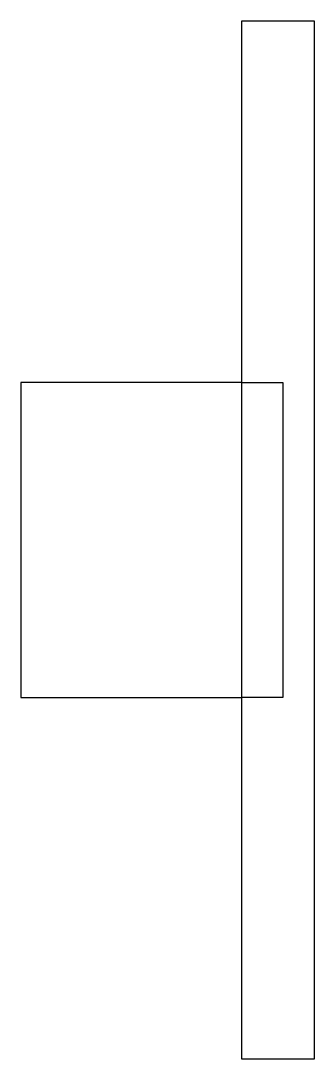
# Model space of a CAD drawing. Header units: millimetres. Extents: x -22.2 to 21.5, y -3 to 30.
# Drawn here: x -22.17 to -12.85, y -3 to 30 of the extents above.
import ezdxf

# ---------------------------------------------------------------- set-up
doc = ezdxf.new("R2010")
doc.units = ezdxf.units.MM
doc.layers.get('0').update_dxf_attribs({"linetype": 'CONTINUOUS'})

msp = doc.modelspace()

# ---------------------------------------------------------------- linework, layer by layer
for p, q in [((-15.15, 18.5), (-22.17, 18.5)), ((-22.17, 18.5), (-22.17, 8.5)), ((-15.15, 8.5), (-15.15, 18.5)), ((-15.15, 18.5), (-13.85, 18.5)), ((-15.15, 8.5), (-15.15, 18.5)), ((-13.85, 18.5), (-13.85, 8.5)), ((-22.17, 8.5), (-15.15, 8.5)), ((-13.85, 8.5), (-15.15, 8.5))]:
    msp.add_line(p, q)
msp.add_lwpolyline([(-12.85, 30), (-12.85, -3), (-15.15, -3), (-15.15, 30)], close=True)

doc.saveas('drawing.dxf')
